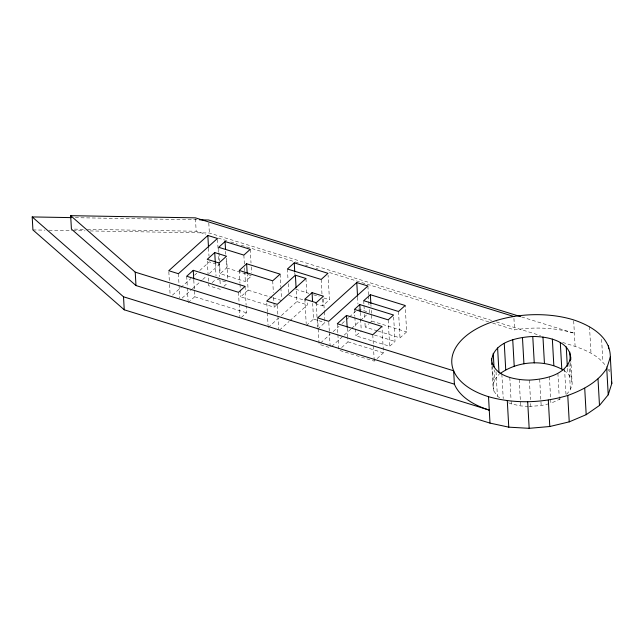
<?xml version="1.0" encoding="UTF-8"?>
<svg xmlns="http://www.w3.org/2000/svg" width="644" height="644" viewBox="0 0 644 644"><rect width="100%" height="100%" fill="white"/><g stroke="black" fill="none" stroke-linecap="round" stroke-linejoin="round"><path stroke-width="0.48" stroke-dasharray="3.22 2.42" d="M499.623 397.799L497.393 396.149L493.843 390.948L492.926 385.321L494.713 379.654L494.165 369.881M566.648 394.313L570.391 389.749L572.178 384.082L570.922 361.59M494.713 379.654L499.084 374.333M172.463 295.129L190.89 278.506M194.577 275.181L196.782 273.185M199.737 270.52L209.316 261.875L218.952 264.861L218.3 253.132M182.099 298.116L191.679 289.47M192.419 288.81L201.999 280.164M202.739 279.496L206.426 276.171M209.372 273.507L218.952 264.861M226.559 267.944L251.724 275.737L245.34 281.5L220.176 273.7L226.559 267.944L226.068 259.138M188.177 302.656L194.73 296.739L194.343 289.897M212.126 282.66L216.207 278.973M223.903 286.306L227.992 282.627M276.405 305.216L274.191 307.22L240.719 296.852L248.125 290.17L247.248 274.521M241.444 317.387L246.539 312.791L246.153 305.948M268.178 327.482L278.474 318.192M281.42 315.544L296.86 301.609L296.151 288.89M279.488 330.098L289.051 321.469M289.784 320.809L307.438 304.886L307.22 300.973M315.149 303.541L322.644 305.868L329.454 299.726L328.086 275.278M306.311 325.59L313.548 319.062L312.67 303.421M317.693 329.116L324.922 322.588L324.761 319.657M320.583 342.954L330.187 334.292M333.141 331.628L339.05 326.291M342.004 323.626L345.699 320.293M346.44 319.625L348.654 317.629M349.394 316.961L356.035 310.963M331.692 346.4L350.899 329.068M351.64 328.4L359.763 321.074M360.503 320.406L366.412 315.069M341.61 347.599L347.969 341.851L347.752 337.939M377.432 330.895L365.204 327.104L368.891 323.779M369.624 323.111L371.838 321.115L371.459 314.272M393.653 316.977L395.022 341.425L389.66 346.263L355.923 335.806L361.284 330.968M337.907 334.502L338.776 350.151L374.261 361.139L376.378 359.223M377.086 358.587L383.446 352.84L381.973 326.444M378.374 331.185L400.005 337.891L406.646 331.902L405.173 305.498M550.676 399.369L550.894 403.281L560.852 398.66M529.006 406.404L541.169 405.607L548.954 403.748M75.308 217.68L198.61 219.829M74.406 229.127L83.39 229.288M87.383 229.353L196.17 231.252L205.758 234.223M32.925 229.932L44.959 230.141M48.968 230.214L72.023 230.616M73.022 230.633L85.056 230.842M90.063 230.93L209.356 233.007L491.589 320.438M508.631 402.79L511.272 403.901L520.658 405.929L528.08 406.356M521.584 316.945L574.384 333.302A79.405 43.478 -3.2 0 0 514.588 329.889L492.523 323.055M496.387 321.92L540.549 335.596M562.631 342.439C578.9 347.599 597.93 352.646 607.244 368.215M218.227 238.087L226.857 240.759M230.697 241.943L237.411 244.028M241.242 245.211L299.75 263.34M305.506 265.119L307.421 265.714M316.051 268.387L317.975 268.983M329.478 272.549L488.691 321.863M295.717 289.269L308.838 293.334M313.523 294.791L319.142 296.53M323.827 297.979L329.454 299.726M358.257 308.967L369.366 312.404L369.205 309.474M288.906 295.419L305.779 300.643M371.838 321.115L406.646 331.902M296.86 301.609L307.438 304.886M217.117 279.255L227.082 282.346M248.125 290.17L272.026 297.576M272.984 297.874L281.589 300.539M374.406 335.033L395.022 341.425M220.498 289.381L208.72 285.735L207.239 259.331M313.548 319.062L324.922 322.588M347.969 341.851L383.446 352.84M194.73 296.739L246.539 312.791M563.999 370.501L567.71 373.262L571.26 378.455L572.178 384.082M607.791 369.012L609.973 372.216L609.812 369.278M601.617 339.324L602.873 361.815M589.51 326.58L590.983 352.984M573.683 320.857L575.108 346.303M570.391 362.814L571.26 378.455M568.91 363.345L570.391 389.749M567.436 368.368L567.71 373.262M564.547 368.666L565.963 394.096M557.897 373.279L559.153 395.778M559.209 396.752L559.37 399.683M549.421 376.877L550.628 398.394M539.696 379.203L541.169 405.607M529.384 380.113L530.479 399.666M530.696 403.579L530.857 406.517M519.185 379.525L520.658 405.929M513.944 318.402L514.588 329.889M509.798 377.497L511.054 399.988M511.111 400.971L511.272 403.901M501.861 374.164L503.23 398.612M496.025 371.701L497.393 396.149M492.419 365.518L493.843 390.948M491.887 366.742L492.926 385.321M398.531 311.487L400.005 337.891M388.187 319.859L389.66 346.263M372.779 334.735L374.261 361.139M370.912 304.491L371.016 306.447M371.234 310.36L371.403 313.29M367.893 286L368.384 294.807M368.44 295.781L368.714 300.668M368.762 301.65L368.988 305.562M363.723 300.7L363.941 304.612M363.997 305.594L364.271 310.48M364.488 314.393L364.762 319.287M364.979 323.191L365.204 327.104M360.246 312.388L360.576 318.257M360.632 319.239L361.179 329.012M357.597 297.23L357.983 304.073M354.45 309.402L354.828 316.252M354.884 317.226L355.488 327.989M355.544 328.963L355.923 335.806M347.205 328.166L347.696 336.965M337.303 323.747L337.85 333.52M328.794 322.306L329.285 331.105M329.342 332.087L330.219 347.736L319.102 344.29L317.629 317.886M323.61 299.122L324.27 310.851M324.326 311.833L324.705 318.675M321.171 279.464L322.04 295.113M322.258 299.017L322.644 305.868M316.212 302.712L317.581 327.16M305.964 278.482L306.89 295.105M304.837 299.186L306.198 323.634M294.783 272.645L294.896 274.602M287.433 269.015L288.029 279.77M288.254 283.682L288.745 292.481M280.116 274.135L280.824 286.846M280.881 287.828L281.484 298.583M277.331 305.337L277.878 315.117M277.934 316.091L278.643 328.802M272.71 280.816L273.37 292.553M273.644 297.439L273.917 302.326M273.966 303.308L274.191 307.22M266.809 303.034L267.308 311.841M267.357 312.815L268.073 325.526M250.25 249.333L251.015 263.026M251.232 266.938L251.563 272.806M243.867 255.096L244.358 263.895M244.575 267.807L244.744 270.738M244.792 271.72L245.34 281.5M245.066 286.387L246.105 304.966M239.246 270.448L239.954 283.159M240.011 284.141L240.284 289.027M240.333 290.009L240.719 296.852M238.505 292.304L239.109 303.058M239.166 304.032L239.874 316.751M226.624 258.18L227.823 279.689M225.625 251.321L225.794 254.251M218.694 247.296L219.459 260.989M219.515 261.963L220.176 273.7M219.081 263.959L219.789 276.67M220.007 280.583L220.224 284.495M217.535 239.439L218.244 252.15M215.338 263.332L216.046 276.043M208.801 223.009L209.356 233.007M208.551 248.19L208.986 256.014M195.47 218.807L196.17 231.252M193.796 280.116L194.295 288.923M186.696 276.252L187.299 287.007M187.356 287.989L188.064 300.7M178.412 273.708L179.016 284.463M179.064 285.445L179.781 298.156M168.825 271.704L169.316 280.502M169.541 284.415L170.08 294.195"/><path stroke-width="0.97" d="M491.557 360.873C493.32 342.069 517.204 337.263 532.765 336.49C547.529 336.409 570.906 340.942 570.809 359.634M570.697 357.678C566.261 375.066 544.856 379.252 529.384 380.113C515.144 379.952 493.127 376.386 491.453 358.917M608.226 394.796L606.745 368.392L610.327 357.058C610.399 336.893 590.524 325.47 573.635 319.899A79.405 43.478 -3.2 0 0 464.139 337.561A79.405 43.478 -3.2 0 0 488.522 396.696L489.995 423.1L508.768 427.157L529.167 428.324L549.791 426.513L569.24 421.86L586.193 414.672L599.492 405.438L608.226 394.796L611.8 383.462L610.327 357.058M488.522 396.696C514.387 403.989 542.095 403.168 567.766 395.456C582.844 390.014 597.833 382.254 606.745 368.392M207.843 235.471L168.768 270.722L178.412 273.708L217.479 238.457L207.843 235.471L208.495 247.207M193.256 270.335L186.696 276.252L238.505 292.304L245.066 286.387L193.256 270.335L193.747 279.142M225.078 241.54L218.694 247.296L243.867 255.096L250.25 249.333L225.078 241.54L225.521 249.365M214.734 252.569L207.239 259.331L219.024 262.977L226.511 256.223L214.734 252.569L215.281 262.349M246.644 263.766L239.246 270.448L272.71 280.816L280.116 274.135L246.644 263.766L247.191 273.547M294.244 262.865L287.433 269.015L321.171 279.464L327.973 273.322L294.244 262.865L294.735 271.671M295.387 275.205L266.705 301.078L277.282 304.354L305.964 278.482L295.387 275.205L296.095 287.916M312.066 292.658L304.837 299.186L316.212 302.712L323.449 296.184L312.066 292.658L312.557 301.464M356.776 282.563L317.629 317.886L328.738 321.332L367.893 286L356.776 282.563L357.541 296.248M346.496 315.447L337.303 323.747L372.779 334.735L381.973 326.444L346.496 315.447L347.148 327.184M370.364 294.711L363.723 300.7L398.531 311.487L405.173 305.498L370.364 294.711L370.855 303.517M359.811 304.564L354.45 309.402L388.187 319.859L393.548 315.021L359.811 304.564L360.189 311.414M499.825 373.826C517.671 360.769 543.995 359.159 563.25 369.946M489.995 423.1L124.244 309.804L32.925 229.932L32.2 216.931L123.519 296.795L489.271 410.099A79.405 43.478 -3.2 0 1 454.398 384.186L135.981 285.55L71.412 229.079L70.663 215.676L195.422 217.849L513.832 316.486M32.2 216.931L71.299 217.616M199.608 219.846L208.632 220.007L520.626 316.647M70.663 215.676L135.232 272.154L453.65 370.791L454.398 384.186M611.494 381.586L611.8 383.462M608.5 345.812L608.661 348.742M598.01 379.034L599.492 405.438M584.72 388.268L586.193 414.672M569.787 352.051L570.278 360.857M566.237 346.858L567.332 366.412M567.766 395.456L569.24 421.86M560.288 342.439L561.769 368.843M552.351 339.098L553.832 365.502M548.318 400.109L549.791 426.513M542.964 337.07L544.446 363.474M532.765 336.49L534.246 362.894M527.694 401.92L529.167 428.324M522.453 337.392L523.934 363.796M512.729 339.718L514.21 366.122M504.252 343.316L505.733 369.72M507.295 400.753L508.768 427.157M497.603 347.929L498.971 372.377M493.24 353.25L494.004 366.943M491.67 362.83L491.783 364.786M135.232 272.154L135.981 285.55M123.519 296.795L124.244 309.804"/></g></svg>
